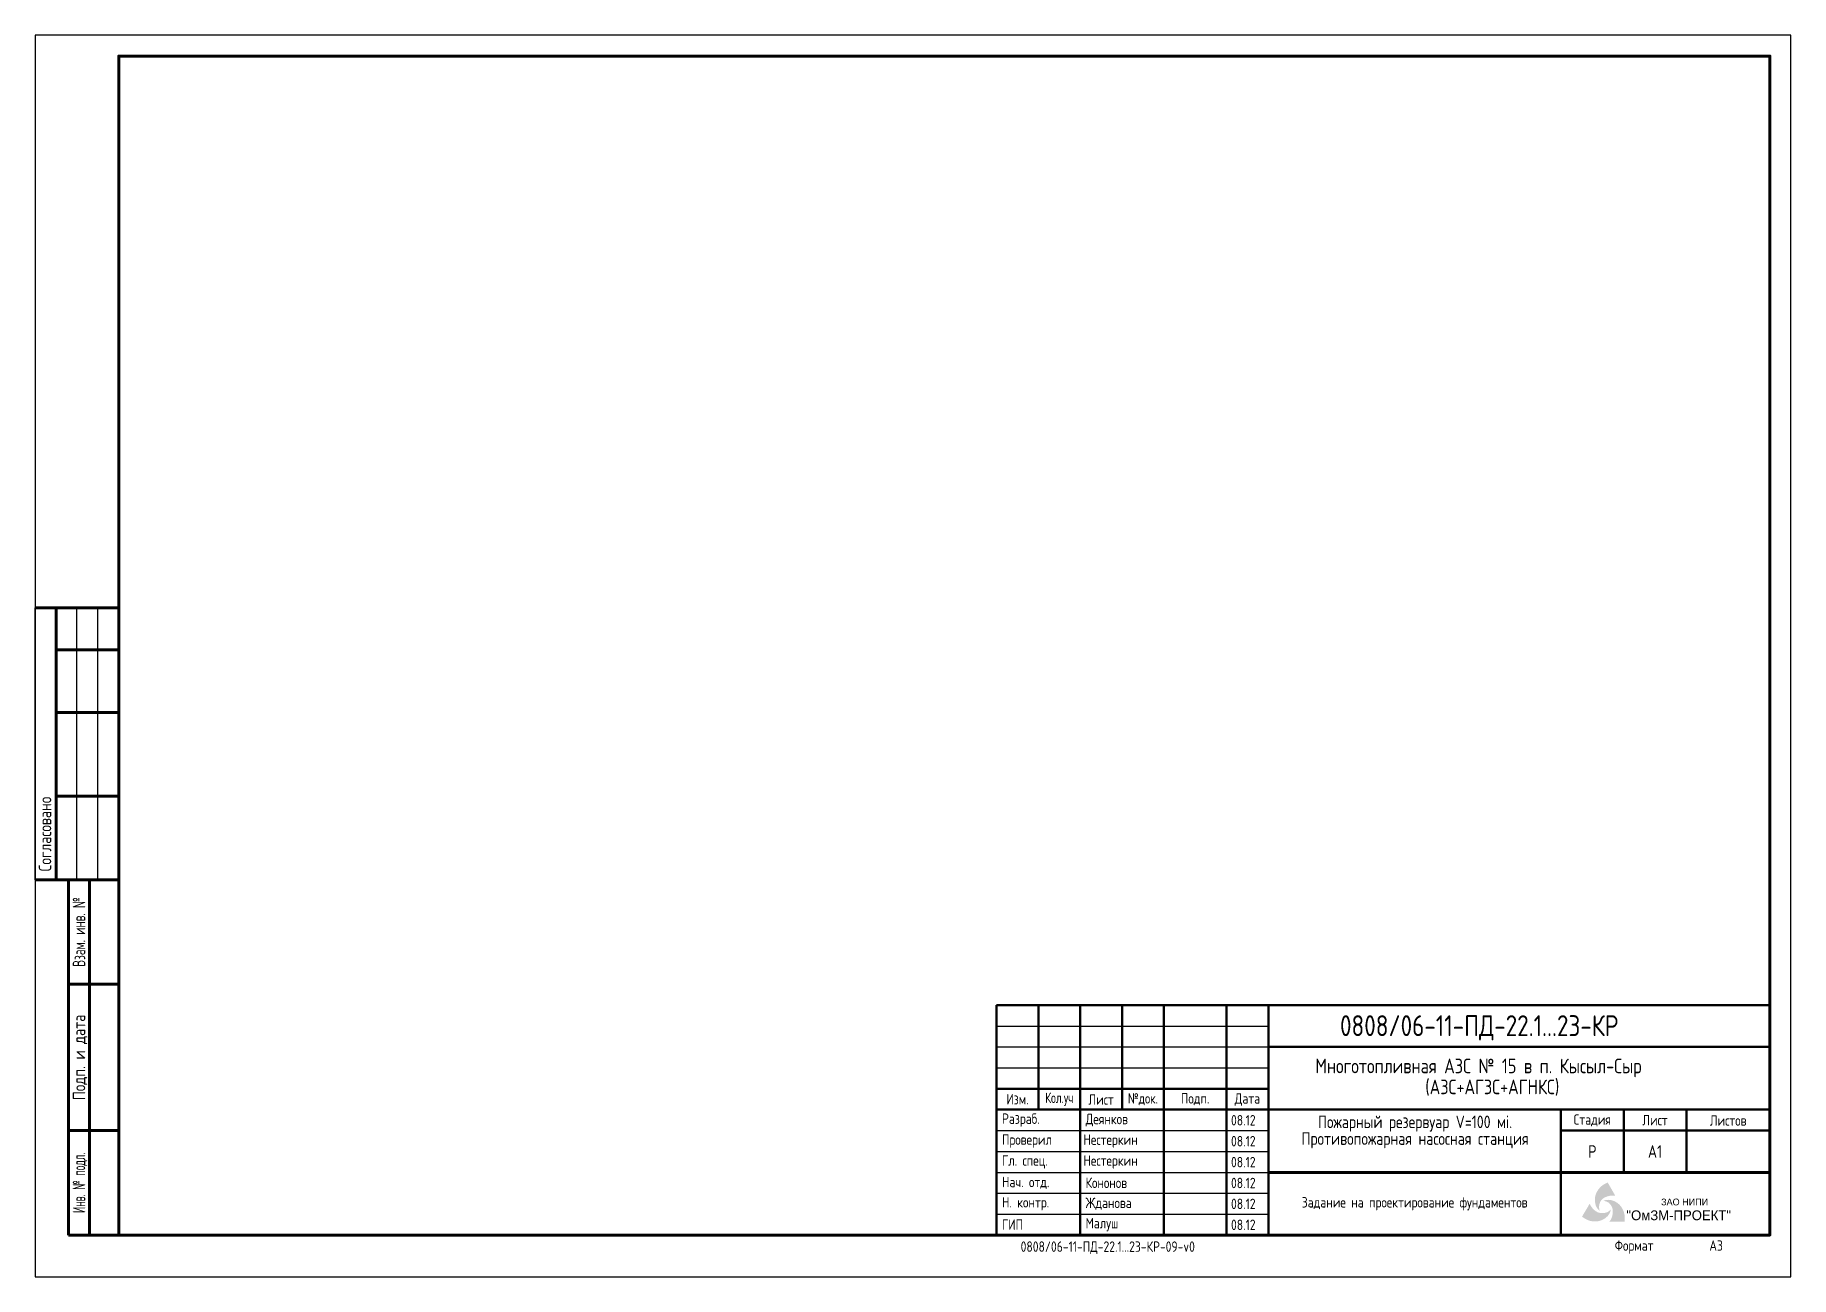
# Paper-space layout 'Layout1' of a CAD drawing. Header units: millimetres. Extents: x 35 to 455, y 62 to 359.
import ezdxf
from ezdxf.enums import TextEntityAlignment as Align

# ---------------------------------------------------------------- set-up
doc = ezdxf.new("R2010")
doc.units = ezdxf.units.MM
doc.layers.add('STAMP', color=7, linetype='Continuous')
for name, color, linetype, lineweight in [('СО_Выноски', 32, 'Continuous', 25), ('СО_Текст', 7, 'Continuous', 25), ('СО_Тонкий', 7, 'Continuous', 25)]:
    doc.layers.add(name, color=color, linetype=linetype, lineweight=lineweight)
doc.styles.add('GOST 2.304', font='CS_Gost2304.shx')
doc.styles.add('SPDS', font='spds.shx', dxfattribs={"height": 300})
doc.styles.add('заголовок_Ванкор', font='spds.shx', dxfattribs={"oblique": 15, "height": 5})
doc.styles.add('НИПИ', font='')
doc.styles.get('НИПИ').set_extended_font_data('Europe')

psp = doc.layouts.get("Layout1")

# ---------------------------------------------------------------- hatches: boundary and pattern name
at = {"layer": 'STAMP', "ltscale": 100}
psp.add_hatch(color=7, dxfattribs=at).paths.add_polyline_path([(411.06, 84.85, 0.189012), (408.46, 82.62, 0.182742), (408.06, 79.95, 0.206341), (409.13, 78.1, -0.112283), (409.01, 79.37, -0.236314), (410.15, 81.19, -0.159085), (412.85, 81.73)])
at = {"layer": 'STAMP', "ltscale": 100, "true_color": 0x595959}
for points in [[(408.14, 75.55, 0.173838), (410.68, 76.5, 0.197907), (411.8, 78.5, -0.154018), (410.75, 77.69, -0.178926), (408.59, 77.77, -0.173017), (406.75, 79.81), (404.92, 76.72, 0.189012)], [(415.06, 75.47, 0.189012), (414.42, 78.84, 0.174445), (412.29, 80.53, 0.193004), (410.03, 80.49, -0.114076), (411.33, 80, -0.210657), (412.27, 78.09, -0.177275), (411.47, 75.46)]]:
    psp.add_hatch(color=251, dxfattribs=at).paths.add_polyline_path(points)

# ---------------------------------------------------------------- linework, layer by layer
at = {"linetype": 'Continuous', "lineweight": 25}
for p, q in [((34.87, 157.29), (34.87, 222.29)), ((44.87, 157.29), (44.87, 222.29)), ((49.87, 157.29), (49.87, 222.29)), ((264.87, 87.29), (329.87, 87.29))]:
    psp.add_line(p, q, dxfattribs=at)
at = {"linetype": 'Continuous', "lineweight": 60}
for p, q in [((54.87, 222.29), (34.87, 222.29)), ((39.87, 157.29), (39.87, 222.29)), ((54.87, 72.29), (54.87, 222.29)), ((39.87, 212.29), (54.87, 212.29)), ((39.87, 197.29), (54.87, 197.29)), ((39.87, 177.29), (54.87, 177.29)), ((34.87, 157.29), (54.87, 157.29)), ((42.87, 72.29), (42.87, 157.29)), ((47.87, 72.29), (47.87, 157.29)), ((42.87, 132.29), (54.87, 132.29)), ((42.87, 97.29), (54.87, 97.29)), ((329.87, 87.29), (449.87, 87.29)), ((54.87, 72.29), (42.87, 72.29))]:
    psp.add_line(p, q, dxfattribs=at)
at = {"layer": 'STAMP', "lineweight": 50}
for p, q in [((264.87, 127.29), (449.87, 127.29)), ((264.87, 72.29), (264.87, 127.29)), ((274.87, 102.29), (274.87, 127.29)), ((284.87, 72.29), (284.87, 127.29)), ((294.87, 102.29), (294.87, 127.29)), ((304.87, 72.29), (304.87, 127.29)), ((319.87, 72.29), (319.87, 127.29)), ((329.87, 72.29), (329.87, 127.29)), ((329.87, 117.29), (449.87, 117.29)), ((264.87, 107.29), (329.87, 107.29)), ((264.87, 102.29), (329.87, 102.29)), ((329.87, 102.29), (449.87, 102.29)), ((399.87, 72.29), (399.87, 102.29)), ((414.87, 87.29), (414.87, 102.29)), ((429.87, 87.29), (429.87, 102.29)), ((399.87, 97.29), (449.87, 97.29)), ((329.87, 87.29), (449.87, 87.29))]:
    psp.add_line(p, q, dxfattribs=at)
at = {"layer": 'STAMP'}
for p, q in [((264.87, 122.29), (329.87, 122.29)), ((264.87, 117.29), (329.87, 117.29)), ((264.87, 112.29), (329.87, 112.29)), ((264.87, 97.29), (329.87, 97.29)), ((264.87, 92.29), (329.87, 92.29)), ((264.87, 87.29), (329.87, 87.29)), ((264.87, 82.29), (329.87, 82.29)), ((264.87, 77.29), (329.87, 77.29))]:
    psp.add_line(p, q, dxfattribs=at)
at = {"layer": 'СО_Выноски', "linetype": 'Continuous', "lineweight": 25}
psp.add_lwpolyline([(34.87, 62.29), (454.87, 62.29), (454.87, 359.29), (34.87, 359.29), (34.87, 62.29)], dxfattribs=at)
at = {"layer": 'СО_Выноски', "linetype": 'Continuous', "lineweight": 60}
psp.add_lwpolyline([(54.87, 72.29), (449.87, 72.29), (449.87, 354.29), (54.87, 354.29), (54.87, 72.29)], dxfattribs=at)

# ---------------------------------------------------------------- texts
at = {"linetype": 'Continuous', "lineweight": 25, "style": 'GOST 2.304'}
psp.add_text('Согласовано', height=3, rotation=90, dxfattribs=at).set_placement((38.75, 159.29))
for s, width, p in [('Взам. инв. №', 0.8, (45.37, 144.79)), ('Инв. № подл.', 0.7, (45.37, 84.79))]:
    psp.add_text(s, height=3, rotation=90, dxfattribs=dict(at, width=width)).set_placement(p, align=Align.MIDDLE_CENTER)
psp.add_text('Подп. и дата', height=3, rotation=90, dxfattribs=at).set_placement((45.37, 114.79), align=Align.MIDDLE_CENTER)
at = {"layer": 'STAMP', "style": 'SPDS'}
for s, p in [('08.12', (320.94, 98.5)), ('Нестеркин', (285.64, 93.86)), ('08.12', (320.94, 93.5)), ('Нестеркин', (285.64, 88.86)), ('08.12', (320.94, 88.5)), ('08.12', (320.94, 83.5)), ('08.12', (320.94, 78.5)), ('08.12', (320.94, 73.5))]:
    psp.add_text(s, height=2.5, dxfattribs=at).set_placement(p)
at = {"layer": 'STAMP', "char_height": 2.5, "style": 'SPDS'}
for s, insert, width, attachment_point in [('Изм.', (269.87, 104.79), 10, 5), ('{\\W0.9;Кол.уч}', (279.87, 104.79), 10, 5), ('Лист', (289.87, 104.71), 10, 5), ('{\\W0.95;№док.}', (299.87, 104.79), 10, 5), ('Подп.', (312.37, 104.79), 15, 5), ('Дата', (324.87, 104.72), 10, 5), (' Разраб.', (264.87, 99.79), 20, 4), ('Деянков', (286.19, 99.79), 20, 4), ('Стадия', (407.37, 99.73), 15, 5), ('Лист', (422.37, 99.79), 15, 5), ('Листов', (439.87, 99.7), 20, 5), (' Проверил', (264.87, 94.79), 20, 4), (' Гл. спец.', (264.87, 89.79), 20, 4), (' Нач. отд.', (264.87, 84.79), 20, 4), (' Кононов', (284.87, 84.79), 20, 4), (' Н. контр.', (264.87, 79.79), 20, 4), (' Жданова', (284.87, 79.79), 20, 4), (' ГИП', (264.87, 74.79), 20, 4), (' Малуш', (284.87, 74.79), 20, 4)]:
    psp.add_mtext(s, dxfattribs=dict(at, insert=insert, width=width, attachment_point=attachment_point))
at = {"layer": 'STAMP', "color": 0, "char_height": 3, "width": 15, "attachment_point": 5, "style": 'SPDS'}
for s, insert in [('Р', (407.37, 92.29)), ('А1', (422.37, 92.29))]:
    psp.add_mtext(s, dxfattribs=dict(at, insert=insert))
at = {"layer": 'STAMP', "ltscale": 100, "attachment_point": 1, "style": 'НИПИ'}
for s, insert, char_height, width in [('ЗАО НИПИ ', (423.82, 81.02), 1.62, 14.3792), ('"ОмЗМ-ПРОЕКТ"', (415.52, 78.2), 2.349, 35.4753)]:
    psp.add_mtext(s, dxfattribs=dict(at, insert=insert, char_height=char_height, width=width))
at = {"layer": 'СО_Выноски', "linetype": 'Continuous', "lineweight": 25, "style": 'GOST 2.304'}
psp.add_text('Формат', height=2.5, dxfattribs=at).set_placement((417.37, 68.54), align=Align.CENTER)
psp.add_text('A3', height=2.5, dxfattribs=at).set_placement((435.37, 68.54))
at = {"layer": 'СО_Текст', "style": 'заголовок_Ванкор'}
for s, height, p in [('0808/06-11-ПД-22.1...23-КР', 5, (347.01, 119.88)), ('Многотопливная АЗС № 15 в п. Кысыл-Сыр', 3.5, (341.11, 110.99)), ('(АЗС+АГЗС+АГНКС)', 3.5, (367.41, 105.98)), ('0808/06-11-ПД-22.1...23-КР-09-v0', 2.5, (270.62, 68.28))]:
    psp.add_text(s, height=height, dxfattribs=at).set_placement(p)
at = {"layer": 'СО_Текст', "insert": (329.98, 100.87), "char_height": 3, "width": 70, "attachment_point": 1, "style": 'заголовок_Ванкор'}
psp.add_mtext('\\pxsm0.8,qc;{\\Q0;Пожарный резервуар V=100 мі. Противопожарная насосная станция}', dxfattribs=at)
at = {"layer": 'СО_Тонкий', "ltscale": 100, "insert": (364.87, 79.79), "char_height": 2.5, "width": 70, "attachment_point": 5, "style": 'SPDS'}
psp.add_mtext('Задание на проектирование фундаментов', dxfattribs=at)

doc.saveas('drawing.dxf')
